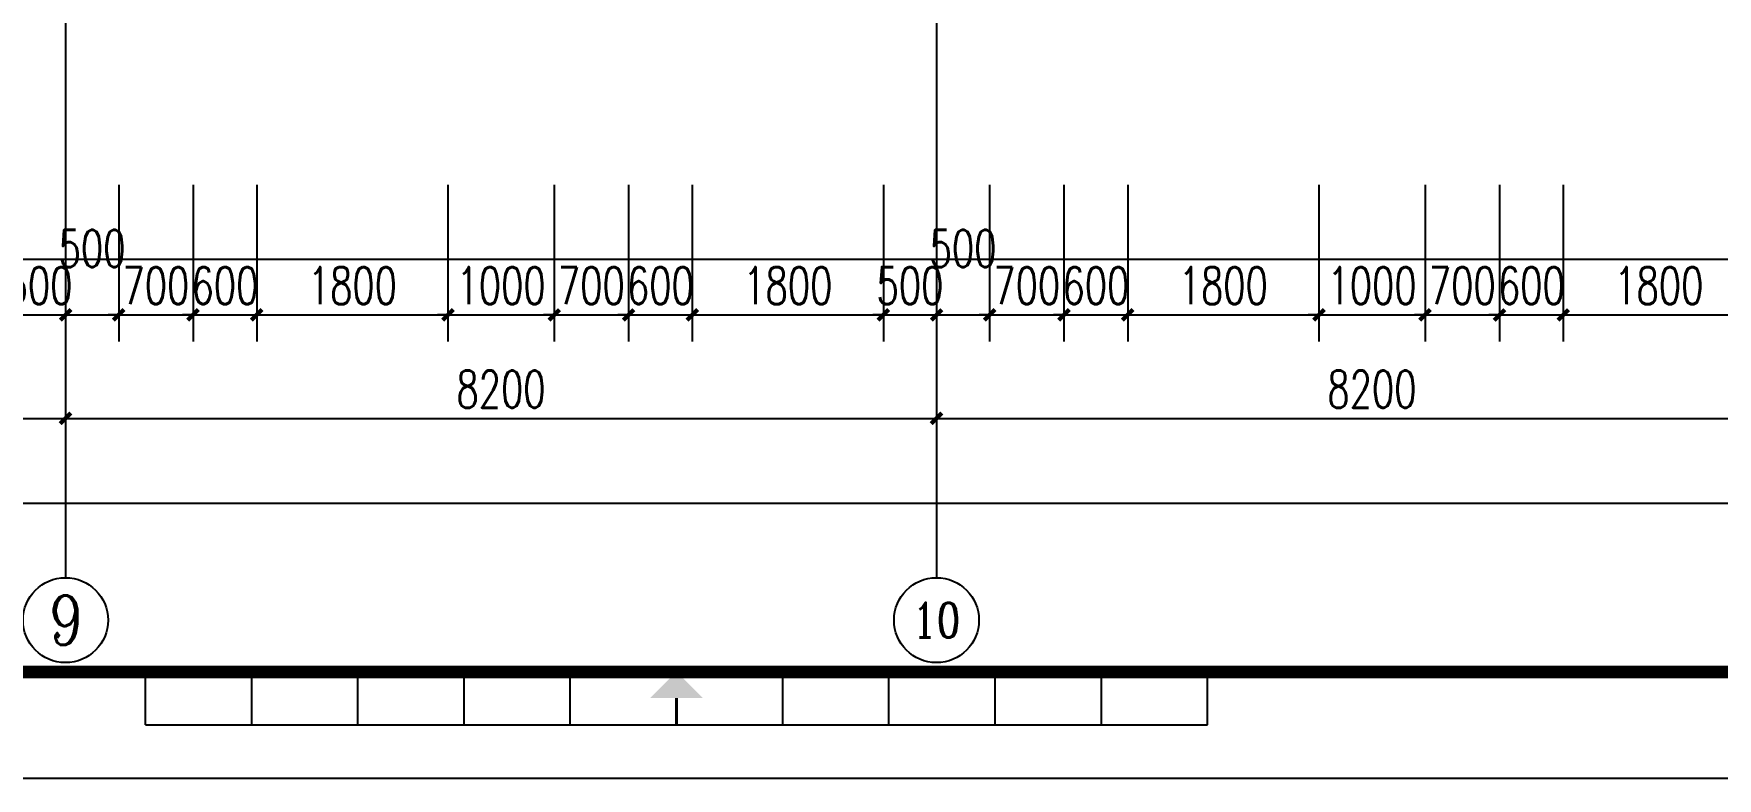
# Model space of a CAD drawing. Header units: millimetres. Extents: x 0 to 118900, y 0 to 84100.
# Drawn here: x 53398 to 69249, y 0 to 7013 of the extents above; entities that cross this region are included whole.
import ezdxf
from ezdxf.enums import TextEntityAlignment as Align

# ---------------------------------------------------------------- set-up
doc = ezdxf.new("R2010")
doc.units = ezdxf.units.MM
doc.linetypes.add('DOTE', pattern=[2.42, 2, -0.2, 0.02, -0.2])
for name, color, linetype in [('AXIS', 3, 'Continuous'), ('AXIS_TEXT', 7, 'Continuous'), ('DOTE', 1, 'DOTE'), ('PUB_DIM', 3, 'Continuous'), ('RD-侧石线', 9, 'Continuous'), ('图框', 7, 'Continuous')]:
    doc.layers.add(name, color=color, linetype=linetype)
doc.styles.add('_TCH_AXIS', font='COMPLEX', dxfattribs={"bigfont": 'GBCBIG'})
doc.styles.add('COMPLEX', font='COMPLEX')
doc.styles.add('DIM_FONT', font='SIMPLEX', dxfattribs={"width": 0.7, "bigfont": 'GBCBIG'})
doc.styles.add('TKZ1_tjhts.shx', font='tjromant.shx', dxfattribs={"bigfont": 'tjhts.shx'})
doc.dimstyles.new('_TCH_ARCH&&100', dxfattribs={"dimtxt": 350, "dimasz": 100, "dimexe": 250, "dimexo": 300, "dimgap": 100, "dimtad": 1, "dimdec": 0, "dimzin": 0, "dimdsep": 46, "dimtxsty": 'DIM_FONT', "dimblk": 'ARCHTICK', "dimcen": 0.09, "dimclrt": 7, "dimazin": 2, "dimtfac": 1, "dimtdec": 0, "dimtix": 1, "dimtmove": 2, "dimatfit": 3, "dimldrblk": 'ARCHTICK', "dimfxl": 1, "dimtolj": 1, "dimtzin": 0, "dimarcsym": 0})

# ---------------------------------------------------------------- blocks, each defined once
blk = doc.blocks.new('TJAD_TK_A0_A')
at = {"layer": '图框'}
for p, q in [((544.38, 5.11), (544.38, 10.11)), ((554.38, 5.11), (554.38, 10.11)), ((564.38, 5.11), (564.38, 10.11)), ((574.38, 5.11), (574.38, 10.11)), ((584.38, 5.11), (584.38, 10.11)), ((604.38, 5.11), (604.38, 10.11)), ((614.38, 5.11), (614.38, 10.11)), ((624.38, 5.11), (624.38, 10.11)), ((634.38, 5.11), (634.38, 10.11)), ((644.38, 5.11), (644.38, 10.11)), ((544.38, 5.11), (644.38, 5.11)), ((-0.12, 0.06), (1188.88, 0.06))]:
    blk.add_line(p, q, dxfattribs=at)
at = {"layer": '图框', "const_width": 1.2}
blk.add_lwpolyline([(1178.88, 10.06), (1178.88, 831.06), (24.88, 831.06), (24.88, 10.06)], close=True, dxfattribs=at)
at = {"layer": '图框', "const_width": 0.3}
blk.add_lwpolyline([(594.38, 7.61), (594.38, 5.11)], dxfattribs=at)
at = {"layer": '图框'}
blk.add_solid([(596.88, 7.61), (591.88, 7.61), (594.38, 10.11)], dxfattribs=at)
at = {"style": 'TKZ1_tjhts.shx'}
for tag, p, height, flags in [('ClientChinese_001', (977.79, 443.57), 5, 8), ('ClientChinese_002', (1013.71, 434.65), 5, 8), ('DescriptionChineseA_001', (1089.55, 425.89), 3.6, 8), ('RevA', (1115.23, 424.56), 3, 8), ('ProjectNameChinese_001', (992.73, 296.22), 5, 8), ('SubProjectChinese_001', (1095.02, 282.68), 3, 8), ('SubProjectNo', (1158.66, 271.34), 3, 8), ('ApprovedBy', (1120.43, 250.26), 3.6, 8), ('ApprovedBySignPos', (1139.55, 247.78), 3.6, 9), ('ReviewedBy', (1120.43, 240.36), 3.6, 8), ('ReviewedBySignPos', (1139.55, 238.08), 3.6, 9), ('CheckedBy', (1120.43, 230.63), 3.6, 8), ('CheckedBySignPos', (1138.96, 228.13), 3.6, 9), ('PrincipalInCharge1', (1120.43, 219.88), 3.6, 8), ('PrincipalInCharge1SignPos', (1138.79, 217.18), 3.6, 9), ('PrincipalInCharge2', (1120.43, 210.44), 3.6, 8), ('PrincipalInCharge2SignPos', (1138.61, 207.69), 3.6, 9), ('DisciplineResponsible1', (1120.43, 200.15), 3.6, 8), ('DisciplineResponsible1SignPos', (1139.16, 197.4), 3.6, 9), ('DisciplineResponsible2', (1120.43, 190.13), 3.6, 8), ('DisciplineResponsible2SignPos', (1138.95, 187.58), 3.6, 9), ('DesignedBy1', (1120.43, 180.47), 3.6, 8), ('DesignedBy1SignPos', (1138.5, 177.67), 3.6, 9), ('DesignedBy2', (1120.43, 169.78), 3.6, 8), ('DesignedBy2SignPos', (1138.65, 167.23), 3.6, 9), ('DrawnBy', (1120.43, 160.19), 3.6, 8), ('DrawnBySignPos', (1138.65, 157.82), 3.6, 9), ('DisciplineChinese', (1119.24, 125.84), 3.6, 8), ('StageChinese', (1158.76, 125.37), 3.6, 8), ('DisciplineEnglish', (1119.42, 122.2), 2.2, 8), ('StageEnglish', (1158.94, 121.73), 2.2, 8), ('SheetNo', (1118.87, 114.03), 3, 8), ('Rev2', (1158.86, 113.56), 3, 8)]:
    blk.add_attdef(tag, p, '', height=height, dxfattribs=dict(at, flags=flags))
at = {"style": 'TKZ1_tjhts.shx', "width": 0.7, "flags": 8}
for tag, p, height in [('DateA', (1099.36, 424.56), 3), ('ProjectNo', (1119.31, 270.56), 3), ('ApprovedByDate', (1159.94, 250.39), 3.6), ('ReviewedByDate', (1159.94, 241), 3.6), ('CheckedByDate', (1159.94, 230.41), 3.6), ('PrincipalInCharge1Date', (1159.94, 220.36), 3.6), ('PrincipalInCharge2Date', (1159.94, 210.61), 3.6), ('DisciplineResponsible1Date', (1159.94, 200.05), 3.6), ('DisciplineResponsible2Date', (1159.94, 190.43), 3.6), ('DesignedBy1Date', (1159.94, 179.93), 3.6), ('DesignedBy2Date', (1159.94, 169.41), 3.6), ('DrawnByDate', (1159.94, 159.78), 3.6)]:
    blk.add_attdef(tag, p, '', height=height, dxfattribs=at)
at = {"style": 'TKZ1_tjhts.shx', "flags": 8}
for tag, height, p in [('DescriptionEnglishA', 2.2, (1150.82, 423.33)), ('ClientEnglish', 3, (1139.46, 390.63)), ('ProjectNameEnglish', 3, (1142.02, 290.26)), ('SubProjectEnglish', 2.2, (1148.76, 279.65)), ('SheetTitleEnglish', 3, (1142.79, 135.3))]:
    blk.add_attdef(tag, text='', height=height, dxfattribs=at).set_placement(p, align=Align.MIDDLE_CENTER)
at = {"style": 'TKZ1_tjhts.shx', "flags": 9}
for tag, p in [('Electricity3SignPos', (15.68, 269.92)), ('ELV3SignPos', (23.47, 269.59)), ('Electricity2SignPos', (15.71, 253.14)), ('ELV2SignPos', (23.5, 252.81)), ('Electricity1SignPos', (15.63, 237.78)), ('ELV1SignPos', (23.42, 237.46)), ('Power3SignPos', (23.18, 205.92)), ('HVAC3SignPos', (14.96, 205.89)), ('Power2SignPos', (23.38, 189.51)), ('HVAC2SignPos', (15.13, 189.18)), ('Power1SignPos', (23.75, 173.22)), ('HVAC1SignPos', (15.89, 173.16)), ('Plumbing3SignPos', (16.07, 141.15)), ('Structure7SignPos', (23.2, 141.11)), ('Plumbing2SignPos', (14.83, 125.62)), ('Structure6SignPos', (23, 125.87)), ('Plumbing1SignPos', (15.66, 109.11)), ('Structure5SignPos', (23, 110.08)), ('Structure4SignPos', (23, 93.78)), ('Architecture3SignPos', (16.07, 77.07)), ('Structure3SignPos', (22.74, 77.47)), ('Architecture2SignPos', (15.8, 61.24)), ('Structure2SignPos', (23.12, 62.01)), ('Architecture1SignPos', (16.88, 45.06)), ('Structure1SignPos', (23.11, 45.86))]:
    blk.add_attdef(tag, p, '', height=2.5, rotation=90, dxfattribs=at)
at = {"style": 'TKZ1_tjhts.shx', "flags": 8}
blk.add_attdef('SheetTitleChinese', text='', height=5, dxfattribs=at).set_placement((1140.42, 148.12), align=Align.TOP_CENTER)
blk = doc.blocks.new('_AXISO')
blk.add_circle((0, 0), 0.5)
at = {"layer": 'AXIS_TEXT', "style": 'COMPLEX', "width": 1.041667}
blk.add_attdef('A', text='', height=0.56, dxfattribs=at).set_placement((-0.25, -0.28), (0.25, -0.28), align=Align.FIT)
blk = doc.blocks.new('_ArchTick')
at = {"color": 0, "linetype": 'ByBlock', "const_width": 0.4}
blk.add_lwpolyline([(-0.5, -0.5), (0.5, 0.5)], dxfattribs=at)
blk = doc.blocks.new('*D50')
at = {"layer": 'AXIS', "color": 0, "lineweight": -2, "transparency": 16777216}
for p, q in [((718944, 1539853), (718944, 1536603)), ((791444, 1539853), (791444, 1536603)), ((718944, 1536853), (791444, 1536853))]:
    blk.add_line(p, q, dxfattribs=at)
at = {"layer": 'Defpoints', "color": 0, "transparency": 16777216}
for p in [(718944, 1540153), (791444, 1540153), (791444, 1536853)]:
    blk.add_point(p, dxfattribs=at)
at = {"layer": 'AXIS', "color": 0, "lineweight": -2, "transparency": 16777216, "xscale": 100, "yscale": 100, "zscale": 100, "rotation": 180}
blk.add_blockref('_ArchTick', (718944, 1536853), dxfattribs=at)
at = {"layer": 'AXIS', "color": 0, "lineweight": -2, "transparency": 16777216, "xscale": 100, "yscale": 100, "zscale": 100}
blk.add_blockref('_ArchTick', (791444, 1536853), dxfattribs=at)
at = {"layer": 'AXIS', "color": 7, "transparency": 16777216, "insert": (755194, 1537128), "char_height": 350, "attachment_point": 5, "style": 'DIM_FONT'}
blk.add_mtext('\\A1;72500', dxfattribs=at)
blk = doc.blocks.new('*D58')
at = {"layer": 'AXIS', "color": 0, "lineweight": -2, "transparency": 16777216}
for p, q in [((752544, 1539853), (752544, 1537403)), ((760744, 1539853), (760744, 1537403)), ((752544, 1537653), (760744, 1537653))]:
    blk.add_line(p, q, dxfattribs=at)
at = {"layer": 'Defpoints', "color": 0, "transparency": 16777216}
for p in [(752544, 1540153), (760744, 1540153), (760744, 1537653)]:
    blk.add_point(p, dxfattribs=at)
at = {"layer": 'AXIS', "color": 0, "lineweight": -2, "transparency": 16777216, "xscale": 100, "yscale": 100, "zscale": 100, "rotation": 180}
blk.add_blockref('_ArchTick', (752544, 1537653), dxfattribs=at)
at = {"layer": 'AXIS', "color": 0, "lineweight": -2, "transparency": 16777216, "xscale": 100, "yscale": 100, "zscale": 100}
blk.add_blockref('_ArchTick', (760744, 1537653), dxfattribs=at)
at = {"layer": 'AXIS', "color": 7, "transparency": 16777216, "insert": (756644, 1537928), "char_height": 350, "attachment_point": 5, "style": 'DIM_FONT'}
blk.add_mtext('\\A1;8200', dxfattribs=at)
blk = doc.blocks.new('*D59')
at = {"layer": 'AXIS', "color": 0, "lineweight": -2, "transparency": 16777216}
for p, q in [((760744, 1539853), (760744, 1537403)), ((768944, 1539853), (768944, 1537403)), ((760744, 1537653), (768944, 1537653))]:
    blk.add_line(p, q, dxfattribs=at)
at = {"layer": 'Defpoints', "color": 0, "transparency": 16777216}
for p in [(760744, 1540153), (768944, 1540153), (768944, 1537653)]:
    blk.add_point(p, dxfattribs=at)
at = {"layer": 'AXIS', "color": 0, "lineweight": -2, "transparency": 16777216, "xscale": 100, "yscale": 100, "zscale": 100, "rotation": 180}
blk.add_blockref('_ArchTick', (760744, 1537653), dxfattribs=at)
at = {"layer": 'AXIS', "color": 0, "lineweight": -2, "transparency": 16777216, "xscale": 100, "yscale": 100, "zscale": 100}
blk.add_blockref('_ArchTick', (768944, 1537653), dxfattribs=at)
at = {"layer": 'AXIS', "color": 7, "transparency": 16777216, "insert": (764844, 1537928), "char_height": 350, "attachment_point": 5, "style": 'DIM_FONT'}
blk.add_mtext('\\A1;8200', dxfattribs=at)
blk = doc.blocks.new('*D60')
at = {"layer": 'AXIS', "color": 0, "lineweight": -2, "transparency": 16777216}
for p, q in [((768944, 1539853), (768944, 1537403)), ((777144, 1539853), (777144, 1537403)), ((768944, 1537653), (777144, 1537653))]:
    blk.add_line(p, q, dxfattribs=at)
at = {"layer": 'Defpoints', "color": 0, "transparency": 16777216}
for p in [(768944, 1540153), (777144, 1540153), (777144, 1537653)]:
    blk.add_point(p, dxfattribs=at)
at = {"layer": 'AXIS', "color": 0, "lineweight": -2, "transparency": 16777216, "xscale": 100, "yscale": 100, "zscale": 100, "rotation": 180}
blk.add_blockref('_ArchTick', (768944, 1537653), dxfattribs=at)
at = {"layer": 'AXIS', "color": 0, "lineweight": -2, "transparency": 16777216, "xscale": 100, "yscale": 100, "zscale": 100}
blk.add_blockref('_ArchTick', (777144, 1537653), dxfattribs=at)
at = {"layer": 'AXIS', "color": 7, "transparency": 16777216, "insert": (773044, 1537928), "char_height": 350, "attachment_point": 5, "style": 'DIM_FONT'}
blk.add_mtext('\\A1;8200', dxfattribs=at)
blk = doc.blocks.new('*D307')
at = {"layer": 'Defpoints', "color": 0, "transparency": 16777216}
for p in [(53198, 5890), (53698, 5890), (53698, 4365)]:
    blk.add_point(p, dxfattribs=at)
at = {"layer": 'PUB_DIM', "color": 0, "lineweight": -2, "transparency": 16777216}
for p, q in [((53198, 5590), (53198, 4115)), ((53698, 5590), (53698, 4115)), ((53198, 4365), (53098, 4365)), ((53198, 4365), (53698, 4365)), ((53698, 4365), (53798, 4365))]:
    blk.add_line(p, q, dxfattribs=at)
at = {"layer": 'PUB_DIM', "color": 0, "lineweight": -2, "transparency": 16777216, "xscale": 100, "yscale": 100, "zscale": 100}
blk.add_blockref('_ArchTick', (53198, 4365), dxfattribs=at)
at = {"layer": 'PUB_DIM', "color": 0, "lineweight": -2, "transparency": 16777216, "xscale": 100, "yscale": 100, "zscale": 100, "rotation": 180}
blk.add_blockref('_ArchTick', (53698, 4365), dxfattribs=at)
at = {"layer": 'PUB_DIM', "color": 7, "transparency": 16777216, "insert": (53448, 4640), "char_height": 350, "attachment_point": 5, "style": 'DIM_FONT'}
blk.add_mtext('\\A1;500', dxfattribs=at)
blk = doc.blocks.new('*D308')
at = {"layer": 'Defpoints', "color": 0, "transparency": 16777216}
for p in [(53698, 5890), (54198, 5890), (54198, 4365)]:
    blk.add_point(p, dxfattribs=at)
at = {"layer": 'PUB_DIM', "color": 0, "lineweight": -2, "transparency": 16777216}
for p, q in [((53698, 5590), (53698, 4115)), ((54198, 5590), (54198, 4115)), ((53698, 4365), (54198, 4365))]:
    blk.add_line(p, q, dxfattribs=at)
at = {"layer": 'PUB_DIM', "color": 0, "lineweight": -2, "transparency": 16777216, "xscale": 100, "yscale": 100, "zscale": 100, "rotation": 180}
blk.add_blockref('_ArchTick', (53698, 4365), dxfattribs=at)
at = {"layer": 'PUB_DIM', "color": 0, "lineweight": -2, "transparency": 16777216, "xscale": 100, "yscale": 100, "zscale": 100}
blk.add_blockref('_ArchTick', (54198, 4365), dxfattribs=at)
at = {"layer": 'PUB_DIM', "color": 7, "transparency": 16777216, "insert": (53948, 4990), "char_height": 350, "attachment_point": 5, "style": 'DIM_FONT'}
blk.add_mtext('\\A1;500', dxfattribs=at)
blk = doc.blocks.new('*D309')
at = {"layer": 'Defpoints', "color": 0, "transparency": 16777216}
for p in [(54198, 5890), (54898, 5890), (54898, 4365)]:
    blk.add_point(p, dxfattribs=at)
at = {"layer": 'PUB_DIM', "color": 0, "lineweight": -2, "transparency": 16777216}
for p, q in [((54198, 5590), (54198, 4115)), ((54898, 5590), (54898, 4115)), ((54198, 4365), (54098, 4365)), ((54198, 4365), (54898, 4365)), ((54898, 4365), (54998, 4365))]:
    blk.add_line(p, q, dxfattribs=at)
at = {"layer": 'PUB_DIM', "color": 0, "lineweight": -2, "transparency": 16777216, "xscale": 100, "yscale": 100, "zscale": 100}
blk.add_blockref('_ArchTick', (54198, 4365), dxfattribs=at)
at = {"layer": 'PUB_DIM', "color": 0, "lineweight": -2, "transparency": 16777216, "xscale": 100, "yscale": 100, "zscale": 100, "rotation": 180}
blk.add_blockref('_ArchTick', (54898, 4365), dxfattribs=at)
at = {"layer": 'PUB_DIM', "color": 7, "transparency": 16777216, "insert": (54548, 4640), "char_height": 350, "attachment_point": 5, "style": 'DIM_FONT'}
blk.add_mtext('\\A1;700', dxfattribs=at)
blk = doc.blocks.new('*D310')
at = {"layer": 'Defpoints', "color": 0, "transparency": 16777216}
for p in [(54898, 5890), (55498, 5890), (55498, 4365)]:
    blk.add_point(p, dxfattribs=at)
at = {"layer": 'PUB_DIM', "color": 0, "lineweight": -2, "transparency": 16777216}
for p, q in [((54898, 5590), (54898, 4115)), ((55498, 5590), (55498, 4115)), ((54898, 4365), (54798, 4365)), ((54898, 4365), (55498, 4365)), ((55498, 4365), (55598, 4365))]:
    blk.add_line(p, q, dxfattribs=at)
at = {"layer": 'PUB_DIM', "color": 0, "lineweight": -2, "transparency": 16777216, "xscale": 100, "yscale": 100, "zscale": 100}
blk.add_blockref('_ArchTick', (54898, 4365), dxfattribs=at)
at = {"layer": 'PUB_DIM', "color": 0, "lineweight": -2, "transparency": 16777216, "xscale": 100, "yscale": 100, "zscale": 100, "rotation": 180}
blk.add_blockref('_ArchTick', (55498, 4365), dxfattribs=at)
at = {"layer": 'PUB_DIM', "color": 7, "transparency": 16777216, "insert": (55198, 4640), "char_height": 350, "attachment_point": 5, "style": 'DIM_FONT'}
blk.add_mtext('\\A1;600', dxfattribs=at)
blk = doc.blocks.new('*D311')
at = {"layer": 'Defpoints', "color": 0, "transparency": 16777216}
for p in [(55498, 5890), (57298, 5890), (57298, 4365)]:
    blk.add_point(p, dxfattribs=at)
at = {"layer": 'PUB_DIM', "color": 0, "lineweight": -2, "transparency": 16777216}
for p, q in [((55498, 5590), (55498, 4115)), ((57298, 5590), (57298, 4115)), ((55498, 4365), (57298, 4365))]:
    blk.add_line(p, q, dxfattribs=at)
at = {"layer": 'PUB_DIM', "color": 0, "lineweight": -2, "transparency": 16777216, "xscale": 100, "yscale": 100, "zscale": 100, "rotation": 180}
blk.add_blockref('_ArchTick', (55498, 4365), dxfattribs=at)
at = {"layer": 'PUB_DIM', "color": 0, "lineweight": -2, "transparency": 16777216, "xscale": 100, "yscale": 100, "zscale": 100}
blk.add_blockref('_ArchTick', (57298, 4365), dxfattribs=at)
at = {"layer": 'PUB_DIM', "color": 7, "transparency": 16777216, "insert": (56398, 4640), "char_height": 350, "attachment_point": 5, "style": 'DIM_FONT'}
blk.add_mtext('\\A1;1800', dxfattribs=at)
blk = doc.blocks.new('*D312')
at = {"layer": 'Defpoints', "color": 0, "transparency": 16777216}
for p in [(57298, 5890), (58298, 5890), (58298, 4365)]:
    blk.add_point(p, dxfattribs=at)
at = {"layer": 'PUB_DIM', "color": 0, "lineweight": -2, "transparency": 16777216}
for p, q in [((57298, 5590), (57298, 4115)), ((58298, 5590), (58298, 4115)), ((57298, 4365), (57198, 4365)), ((57298, 4365), (58298, 4365)), ((58298, 4365), (58398, 4365))]:
    blk.add_line(p, q, dxfattribs=at)
at = {"layer": 'PUB_DIM', "color": 0, "lineweight": -2, "transparency": 16777216, "xscale": 100, "yscale": 100, "zscale": 100}
blk.add_blockref('_ArchTick', (57298, 4365), dxfattribs=at)
at = {"layer": 'PUB_DIM', "color": 0, "lineweight": -2, "transparency": 16777216, "xscale": 100, "yscale": 100, "zscale": 100, "rotation": 180}
blk.add_blockref('_ArchTick', (58298, 4365), dxfattribs=at)
at = {"layer": 'PUB_DIM', "color": 7, "transparency": 16777216, "insert": (57798, 4640), "char_height": 350, "attachment_point": 5, "style": 'DIM_FONT'}
blk.add_mtext('\\A1;1000', dxfattribs=at)
blk = doc.blocks.new('*D313')
at = {"layer": 'Defpoints', "color": 0, "transparency": 16777216}
for p in [(58298, 5890), (58998, 5890), (58998, 4365)]:
    blk.add_point(p, dxfattribs=at)
at = {"layer": 'PUB_DIM', "color": 0, "lineweight": -2, "transparency": 16777216}
for p, q in [((58298, 5590), (58298, 4115)), ((58998, 5590), (58998, 4115)), ((58298, 4365), (58198, 4365)), ((58298, 4365), (58998, 4365)), ((58998, 4365), (59098, 4365))]:
    blk.add_line(p, q, dxfattribs=at)
at = {"layer": 'PUB_DIM', "color": 0, "lineweight": -2, "transparency": 16777216, "xscale": 100, "yscale": 100, "zscale": 100}
blk.add_blockref('_ArchTick', (58298, 4365), dxfattribs=at)
at = {"layer": 'PUB_DIM', "color": 0, "lineweight": -2, "transparency": 16777216, "xscale": 100, "yscale": 100, "zscale": 100, "rotation": 180}
blk.add_blockref('_ArchTick', (58998, 4365), dxfattribs=at)
at = {"layer": 'PUB_DIM', "color": 7, "transparency": 16777216, "insert": (58648, 4640), "char_height": 350, "attachment_point": 5, "style": 'DIM_FONT'}
blk.add_mtext('\\A1;700', dxfattribs=at)
blk = doc.blocks.new('*D314')
at = {"layer": 'Defpoints', "color": 0, "transparency": 16777216}
for p in [(58998, 5890), (59598, 5890), (59598, 4365)]:
    blk.add_point(p, dxfattribs=at)
at = {"layer": 'PUB_DIM', "color": 0, "lineweight": -2, "transparency": 16777216}
for p, q in [((58998, 5590), (58998, 4115)), ((59598, 5590), (59598, 4115)), ((58998, 4365), (58898, 4365)), ((58998, 4365), (59598, 4365)), ((59598, 4365), (59698, 4365))]:
    blk.add_line(p, q, dxfattribs=at)
at = {"layer": 'PUB_DIM', "color": 0, "lineweight": -2, "transparency": 16777216, "xscale": 100, "yscale": 100, "zscale": 100}
blk.add_blockref('_ArchTick', (58998, 4365), dxfattribs=at)
at = {"layer": 'PUB_DIM', "color": 0, "lineweight": -2, "transparency": 16777216, "xscale": 100, "yscale": 100, "zscale": 100, "rotation": 180}
blk.add_blockref('_ArchTick', (59598, 4365), dxfattribs=at)
at = {"layer": 'PUB_DIM', "color": 7, "transparency": 16777216, "insert": (59298, 4640), "char_height": 350, "attachment_point": 5, "style": 'DIM_FONT'}
blk.add_mtext('\\A1;600', dxfattribs=at)
blk = doc.blocks.new('*D315')
at = {"layer": 'Defpoints', "color": 0, "transparency": 16777216}
for p in [(59598, 5890), (61398, 5890), (61398, 4365)]:
    blk.add_point(p, dxfattribs=at)
at = {"layer": 'PUB_DIM', "color": 0, "lineweight": -2, "transparency": 16777216}
for p, q in [((59598, 5590), (59598, 4115)), ((61398, 5590), (61398, 4115)), ((59598, 4365), (61398, 4365))]:
    blk.add_line(p, q, dxfattribs=at)
at = {"layer": 'PUB_DIM', "color": 0, "lineweight": -2, "transparency": 16777216, "xscale": 100, "yscale": 100, "zscale": 100, "rotation": 180}
blk.add_blockref('_ArchTick', (59598, 4365), dxfattribs=at)
at = {"layer": 'PUB_DIM', "color": 0, "lineweight": -2, "transparency": 16777216, "xscale": 100, "yscale": 100, "zscale": 100}
blk.add_blockref('_ArchTick', (61398, 4365), dxfattribs=at)
at = {"layer": 'PUB_DIM', "color": 7, "transparency": 16777216, "insert": (60498, 4640), "char_height": 350, "attachment_point": 5, "style": 'DIM_FONT'}
blk.add_mtext('\\A1;1800', dxfattribs=at)
blk = doc.blocks.new('*D316')
at = {"layer": 'Defpoints', "color": 0, "transparency": 16777216}
for p in [(61398, 5890), (61898, 5890), (61898, 4365)]:
    blk.add_point(p, dxfattribs=at)
at = {"layer": 'PUB_DIM', "color": 0, "lineweight": -2, "transparency": 16777216}
for p, q in [((61398, 5590), (61398, 4115)), ((61898, 5590), (61898, 4115)), ((61398, 4365), (61298, 4365)), ((61398, 4365), (61898, 4365)), ((61898, 4365), (61998, 4365))]:
    blk.add_line(p, q, dxfattribs=at)
at = {"layer": 'PUB_DIM', "color": 0, "lineweight": -2, "transparency": 16777216, "xscale": 100, "yscale": 100, "zscale": 100}
blk.add_blockref('_ArchTick', (61398, 4365), dxfattribs=at)
at = {"layer": 'PUB_DIM', "color": 0, "lineweight": -2, "transparency": 16777216, "xscale": 100, "yscale": 100, "zscale": 100, "rotation": 180}
blk.add_blockref('_ArchTick', (61898, 4365), dxfattribs=at)
at = {"layer": 'PUB_DIM', "color": 7, "transparency": 16777216, "insert": (61648, 4640), "char_height": 350, "attachment_point": 5, "style": 'DIM_FONT'}
blk.add_mtext('\\A1;500', dxfattribs=at)
blk = doc.blocks.new('*D317')
at = {"layer": 'Defpoints', "color": 0, "transparency": 16777216}
for p in [(61898, 5890), (62398, 5890), (62398, 4365)]:
    blk.add_point(p, dxfattribs=at)
at = {"layer": 'PUB_DIM', "color": 0, "lineweight": -2, "transparency": 16777216}
for p, q in [((61898, 5590), (61898, 4115)), ((62398, 5590), (62398, 4115)), ((61898, 4365), (62398, 4365))]:
    blk.add_line(p, q, dxfattribs=at)
at = {"layer": 'PUB_DIM', "color": 0, "lineweight": -2, "transparency": 16777216, "xscale": 100, "yscale": 100, "zscale": 100, "rotation": 180}
blk.add_blockref('_ArchTick', (61898, 4365), dxfattribs=at)
at = {"layer": 'PUB_DIM', "color": 0, "lineweight": -2, "transparency": 16777216, "xscale": 100, "yscale": 100, "zscale": 100}
blk.add_blockref('_ArchTick', (62398, 4365), dxfattribs=at)
at = {"layer": 'PUB_DIM', "color": 7, "transparency": 16777216, "insert": (62148, 4990), "char_height": 350, "attachment_point": 5, "style": 'DIM_FONT'}
blk.add_mtext('\\A1;500', dxfattribs=at)
blk = doc.blocks.new('*D318')
at = {"layer": 'Defpoints', "color": 0, "transparency": 16777216}
for p in [(62398, 5890), (63098, 5890), (63098, 4365)]:
    blk.add_point(p, dxfattribs=at)
at = {"layer": 'PUB_DIM', "color": 0, "lineweight": -2, "transparency": 16777216}
for p, q in [((62398, 5590), (62398, 4115)), ((63098, 5590), (63098, 4115)), ((62398, 4365), (62298, 4365)), ((62398, 4365), (63098, 4365)), ((63098, 4365), (63198, 4365))]:
    blk.add_line(p, q, dxfattribs=at)
at = {"layer": 'PUB_DIM', "color": 0, "lineweight": -2, "transparency": 16777216, "xscale": 100, "yscale": 100, "zscale": 100}
blk.add_blockref('_ArchTick', (62398, 4365), dxfattribs=at)
at = {"layer": 'PUB_DIM', "color": 0, "lineweight": -2, "transparency": 16777216, "xscale": 100, "yscale": 100, "zscale": 100, "rotation": 180}
blk.add_blockref('_ArchTick', (63098, 4365), dxfattribs=at)
at = {"layer": 'PUB_DIM', "color": 7, "transparency": 16777216, "insert": (62748, 4640), "char_height": 350, "attachment_point": 5, "style": 'DIM_FONT'}
blk.add_mtext('\\A1;700', dxfattribs=at)
blk = doc.blocks.new('*D319')
at = {"layer": 'Defpoints', "color": 0, "transparency": 16777216}
for p in [(63098, 5890), (63698, 5890), (63698, 4365)]:
    blk.add_point(p, dxfattribs=at)
at = {"layer": 'PUB_DIM', "color": 0, "lineweight": -2, "transparency": 16777216}
for p, q in [((63098, 5590), (63098, 4115)), ((63698, 5590), (63698, 4115)), ((63098, 4365), (62998, 4365)), ((63098, 4365), (63698, 4365)), ((63698, 4365), (63798, 4365))]:
    blk.add_line(p, q, dxfattribs=at)
at = {"layer": 'PUB_DIM', "color": 0, "lineweight": -2, "transparency": 16777216, "xscale": 100, "yscale": 100, "zscale": 100}
blk.add_blockref('_ArchTick', (63098, 4365), dxfattribs=at)
at = {"layer": 'PUB_DIM', "color": 0, "lineweight": -2, "transparency": 16777216, "xscale": 100, "yscale": 100, "zscale": 100, "rotation": 180}
blk.add_blockref('_ArchTick', (63698, 4365), dxfattribs=at)
at = {"layer": 'PUB_DIM', "color": 7, "transparency": 16777216, "insert": (63398, 4640), "char_height": 350, "attachment_point": 5, "style": 'DIM_FONT'}
blk.add_mtext('\\A1;600', dxfattribs=at)
blk = doc.blocks.new('*D320')
at = {"layer": 'Defpoints', "color": 0, "transparency": 16777216}
for p in [(63698, 5890), (65498, 5890), (65498, 4365)]:
    blk.add_point(p, dxfattribs=at)
at = {"layer": 'PUB_DIM', "color": 0, "lineweight": -2, "transparency": 16777216}
for p, q in [((63698, 5590), (63698, 4115)), ((65498, 5590), (65498, 4115)), ((63698, 4365), (65498, 4365))]:
    blk.add_line(p, q, dxfattribs=at)
at = {"layer": 'PUB_DIM', "color": 0, "lineweight": -2, "transparency": 16777216, "xscale": 100, "yscale": 100, "zscale": 100, "rotation": 180}
blk.add_blockref('_ArchTick', (63698, 4365), dxfattribs=at)
at = {"layer": 'PUB_DIM', "color": 0, "lineweight": -2, "transparency": 16777216, "xscale": 100, "yscale": 100, "zscale": 100}
blk.add_blockref('_ArchTick', (65498, 4365), dxfattribs=at)
at = {"layer": 'PUB_DIM', "color": 7, "transparency": 16777216, "insert": (64598, 4640), "char_height": 350, "attachment_point": 5, "style": 'DIM_FONT'}
blk.add_mtext('\\A1;1800', dxfattribs=at)
blk = doc.blocks.new('*D321')
at = {"layer": 'Defpoints', "color": 0, "transparency": 16777216}
for p in [(65498, 5890), (66498, 5890), (66498, 4365)]:
    blk.add_point(p, dxfattribs=at)
at = {"layer": 'PUB_DIM', "color": 0, "lineweight": -2, "transparency": 16777216}
for p, q in [((65498, 5590), (65498, 4115)), ((66498, 5590), (66498, 4115)), ((65498, 4365), (65398, 4365)), ((65498, 4365), (66498, 4365)), ((66498, 4365), (66598, 4365))]:
    blk.add_line(p, q, dxfattribs=at)
at = {"layer": 'PUB_DIM', "color": 0, "lineweight": -2, "transparency": 16777216, "xscale": 100, "yscale": 100, "zscale": 100}
blk.add_blockref('_ArchTick', (65498, 4365), dxfattribs=at)
at = {"layer": 'PUB_DIM', "color": 0, "lineweight": -2, "transparency": 16777216, "xscale": 100, "yscale": 100, "zscale": 100, "rotation": 180}
blk.add_blockref('_ArchTick', (66498, 4365), dxfattribs=at)
at = {"layer": 'PUB_DIM', "color": 7, "transparency": 16777216, "insert": (65998, 4640), "char_height": 350, "attachment_point": 5, "style": 'DIM_FONT'}
blk.add_mtext('\\A1;1000', dxfattribs=at)
blk = doc.blocks.new('*D322')
at = {"layer": 'Defpoints', "color": 0, "transparency": 16777216}
for p in [(66498, 5890), (67198, 5890), (67198, 4365)]:
    blk.add_point(p, dxfattribs=at)
at = {"layer": 'PUB_DIM', "color": 0, "lineweight": -2, "transparency": 16777216}
for p, q in [((66498, 5590), (66498, 4115)), ((67198, 5590), (67198, 4115)), ((66498, 4365), (66398, 4365)), ((66498, 4365), (67198, 4365)), ((67198, 4365), (67298, 4365))]:
    blk.add_line(p, q, dxfattribs=at)
at = {"layer": 'PUB_DIM', "color": 0, "lineweight": -2, "transparency": 16777216, "xscale": 100, "yscale": 100, "zscale": 100}
blk.add_blockref('_ArchTick', (66498, 4365), dxfattribs=at)
at = {"layer": 'PUB_DIM', "color": 0, "lineweight": -2, "transparency": 16777216, "xscale": 100, "yscale": 100, "zscale": 100, "rotation": 180}
blk.add_blockref('_ArchTick', (67198, 4365), dxfattribs=at)
at = {"layer": 'PUB_DIM', "color": 7, "transparency": 16777216, "insert": (66848, 4640), "char_height": 350, "attachment_point": 5, "style": 'DIM_FONT'}
blk.add_mtext('\\A1;700', dxfattribs=at)
blk = doc.blocks.new('*D323')
at = {"layer": 'Defpoints', "color": 0, "transparency": 16777216}
for p in [(67198, 5890), (67798, 5890), (67798, 4365)]:
    blk.add_point(p, dxfattribs=at)
at = {"layer": 'PUB_DIM', "color": 0, "lineweight": -2, "transparency": 16777216}
for p, q in [((67198, 5590), (67198, 4115)), ((67798, 5590), (67798, 4115)), ((67198, 4365), (67098, 4365)), ((67198, 4365), (67798, 4365)), ((67798, 4365), (67898, 4365))]:
    blk.add_line(p, q, dxfattribs=at)
at = {"layer": 'PUB_DIM', "color": 0, "lineweight": -2, "transparency": 16777216, "xscale": 100, "yscale": 100, "zscale": 100}
blk.add_blockref('_ArchTick', (67198, 4365), dxfattribs=at)
at = {"layer": 'PUB_DIM', "color": 0, "lineweight": -2, "transparency": 16777216, "xscale": 100, "yscale": 100, "zscale": 100, "rotation": 180}
blk.add_blockref('_ArchTick', (67798, 4365), dxfattribs=at)
at = {"layer": 'PUB_DIM', "color": 7, "transparency": 16777216, "insert": (67498, 4640), "char_height": 350, "attachment_point": 5, "style": 'DIM_FONT'}
blk.add_mtext('\\A1;600', dxfattribs=at)
blk = doc.blocks.new('*D324')
at = {"layer": 'Defpoints', "color": 0, "transparency": 16777216}
for p in [(67798, 5890), (69598, 5890), (69598, 4365)]:
    blk.add_point(p, dxfattribs=at)
at = {"layer": 'PUB_DIM', "color": 0, "lineweight": -2, "transparency": 16777216}
for p, q in [((67798, 5590), (67798, 4115)), ((69598, 5590), (69598, 4115)), ((67798, 4365), (69598, 4365))]:
    blk.add_line(p, q, dxfattribs=at)
at = {"layer": 'PUB_DIM', "color": 0, "lineweight": -2, "transparency": 16777216, "xscale": 100, "yscale": 100, "zscale": 100, "rotation": 180}
blk.add_blockref('_ArchTick', (67798, 4365), dxfattribs=at)
at = {"layer": 'PUB_DIM', "color": 0, "lineweight": -2, "transparency": 16777216, "xscale": 100, "yscale": 100, "zscale": 100}
blk.add_blockref('_ArchTick', (69598, 4365), dxfattribs=at)
at = {"layer": 'PUB_DIM', "color": 7, "transparency": 16777216, "insert": (68698, 4640), "char_height": 350, "attachment_point": 5, "style": 'DIM_FONT'}
blk.add_mtext('\\A1;1800', dxfattribs=at)
blk = doc.blocks.new('AXIS-NET-07')
at = {"layer": 'AXIS'}
for p, q in [((760744, 1540152.8), (760744, 1536152.8)), ((768944, 1540152.8), (768944, 1536152.8))]:
    blk.add_line(p, q, dxfattribs=at)
at = {"layer": 'DOTE'}
for p, q in [((760744, 1612362.8), (760744, 1540152.8)), ((768944, 1612362.8), (768944, 1540152.8))]:
    blk.add_line(p, q, dxfattribs=at)
at = {"layer": 'AXIS'}
ref = blk.add_blockref('_AXISO', (760744, 1535752.8), dxfattribs=dict(at, xscale=800, yscale=800, zscale=800))
ref.add_attrib('A', '9', dxfattribs={"layer": 'AXIS_TEXT', "ltscale": 20, "height": 465.9, "style": '_TCH_AXIS'}).set_placement((760588.7, 1535519.9), (760899.3, 1535519.9), align=Align.FIT)
ref = blk.add_blockref('_AXISO', (768944, 1535752.8), dxfattribs=dict(at, xscale=800, yscale=800, zscale=800))
ref.add_attrib('A', '10', dxfattribs={"layer": 'AXIS_TEXT', "ltscale": 20, "height": 328.45, "style": '_TCH_AXIS'}).set_placement((768717.2, 1535588.6), (769170.8, 1535588.6), align=Align.FIT)
for p1, p2, distance, picture, middle in [((718944, 1540152.8), (791444, 1540152.8), -3300, '*D50', (755194, 1537127.8)), ((752544, 1540152.8), (760744, 1540152.8), -2500, '*D58', (756644, 1537927.8)), ((760744, 1540152.8), (768944, 1540152.8), -2500, '*D59', (764844, 1537927.8)), ((768944, 1540152.8), (777144, 1540152.8), -2500, '*D60', (773044, 1537927.8))]:
    dim = blk.add_aligned_dim(p1=p1, p2=p2, distance=distance, dimstyle='_TCH_ARCH&&100', dxfattribs=at)
    dim.commit()
    dim.dimension.update_dxf_attribs({"geometry": picture, "text_midpoint": middle})

msp = doc.modelspace()

# ---------------------------------------------------------------- linework, layer by layer
at = {"layer": 'RD-侧石线'}
msp.add_lwpolyline([(2500, 4889.5), (81497.7, 4889.5, 0.415039), (93497.7, 16923.4), (93497.7, 19990, 0.4142005), (81497.7, 31989.5), (51597.7, 31989.5), (45797.6, 31989.5)], format="xyb", dxfattribs=at)

# ---------------------------------------------------------------- block references
at = {"layer": 'DOTE'}
msp.add_blockref('AXIS-NET-07', (-707046.5, -1534262.9), dxfattribs=at)
at = {"layer": '图框', "xscale": 100, "yscale": 100, "zscale": 100}
msp.add_blockref('TJAD_TK_A0_A', (12.1, -5.7), dxfattribs=at)

# ---------------------------------------------------------------- dimensions: what is measured, and where the dimension line sits
at = {"layer": 'PUB_DIM'}
for p1, p2, picture, middle in [((53197.6, 5889.9), (53697.6, 5889.9), '*D307', (53447.6, 4639.9)), ((54197.6, 5889.9), (54897.6, 5889.9), '*D309', (54547.6, 4639.9)), ((54897.6, 5889.9), (55497.6, 5889.9), '*D310', (55197.6, 4639.9)), ((55497.6, 5889.9), (57297.6, 5889.9), '*D311', (56397.6, 4639.9)), ((57297.6, 5889.9), (58297.6, 5889.9), '*D312', (57797.6, 4639.9)), ((58297.6, 5889.9), (58997.6, 5889.9), '*D313', (58647.6, 4639.9)), ((58997.6, 5889.9), (59597.6, 5889.9), '*D314', (59297.6, 4639.9)), ((59597.6, 5889.9), (61397.6, 5889.9), '*D315', (60497.6, 4639.9)), ((61397.6, 5889.9), (61897.6, 5889.9), '*D316', (61647.6, 4639.9)), ((62397.6, 5889.9), (63097.6, 5889.9), '*D318', (62747.6, 4639.9)), ((63097.6, 5889.9), (63697.6, 5889.9), '*D319', (63397.6, 4639.9)), ((63697.6, 5889.9), (65497.6, 5889.9), '*D320', (64597.6, 4639.9)), ((65497.6, 5889.9), (66497.6, 5889.9), '*D321', (65997.6, 4639.9)), ((66497.6, 5889.9), (67197.6, 5889.9), '*D322', (66847.6, 4639.9)), ((67197.6, 5889.9), (67797.6, 5889.9), '*D323', (67497.6, 4639.9)), ((67797.6, 5889.9), (69597.6, 5889.9), '*D324', (68697.6, 4639.9))]:
    dim = msp.add_aligned_dim(p1=p1, p2=p2, distance=-1525, dimstyle='_TCH_ARCH&&100', dxfattribs=at)
    dim.commit()
    dim.dimension.update_dxf_attribs({"geometry": picture, "text_midpoint": middle})
for base, p1, p2, picture, middle in [((54197.6, 4364.9), (53697.6, 5889.9), (54197.6, 5889.9), '*D308', (53947.6, 4989.9)), ((62397.6, 4364.9), (61897.6, 5889.9), (62397.6, 5889.9), '*D317', (62147.6, 4989.9))]:
    dim = msp.add_linear_dim(base=base, p1=p1, p2=p2, angle=0, dimstyle='_TCH_ARCH&&100', dxfattribs=at)
    dim.commit()
    dim.dimension.update_dxf_attribs({"geometry": picture, "text_midpoint": middle, "dimtype": 161})

doc.saveas('drawing.dxf')
